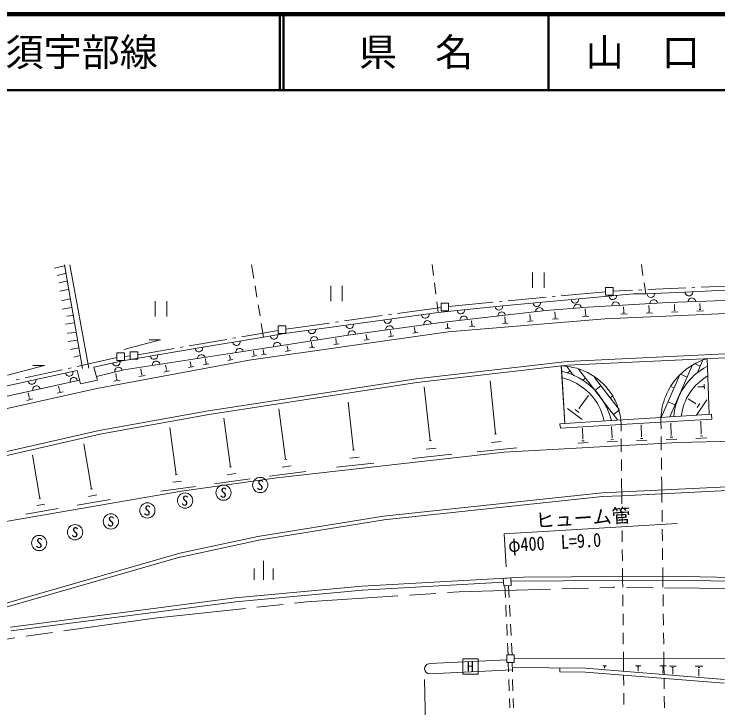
# Model space of a CAD drawing. Units: millimetres, scale not verified. Extents: x 40000 to 680000, y 20000 to 380000.
# Drawn here: x 262869 to 355249, y 288901 to 380000 of the extents above; entities that cross this region are included whole.
import ezdxf
from ezdxf.enums import TextEntityAlignment as Align

# ---------------------------------------------------------------- set-up
doc = ezdxf.new("R2010")
doc.units = ezdxf.units.MM
doc.header["$LTSCALE"] = 1000
doc.linetypes.add('CHAIN', pattern=[18.5, 12, -1.5, 3.5, -1.5])
for name, color, linetype, lineweight in [('M-BGD', 7, 'Continuous', 13), ('M-BMK', 2, 'CHAIN', 13), ('M-BMK-ROW', 30, 'Continuous', 13), ('M-STR-HTXT', 7, 'Continuous', 13), ('M-STR-STR1', 1, 'Continuous', 13), ('M-STR-STRC', 7, 'Continuous', 13), ('M-TTL', 2, 'Continuous', 140), ('M-TTL-LINE', 7, 'Continuous', 50)]:
    doc.layers.add(name, color=color, linetype=linetype, lineweight=lineweight)
doc.layers.add('M-TTL-TXT', color=7, linetype='Continuous')
doc.styles.add('ＭＳ ゴシック', font='')
doc.styles.get('ＭＳ ゴシック').set_extended_font_data('MS Gothic')

msp = doc.modelspace()

# ---------------------------------------------------------------- linework, layer by layer
at = {"layer": 'M-BGD'}
for p, q in [((269435, 346945), (268173, 346644)), ((271844, 333448), (269505, 347085)), ((272675, 333508), (270206, 347085)), ((294342, 345300), (294048, 347095)), ((317931, 345693), (317760, 347105)), ((345409, 345688), (345197, 347116)), ((269615, 345923), (268524, 345693)), ((330928, 346049), (330929, 344046)), ((332430, 346050), (332431, 344047)), ((269796, 344912), (268745, 344711)), ((318232, 343211), (318051, 344700)), ((345769, 343271), (345557, 344699)), ((269987, 343841), (268875, 343630)), ((294745, 342832), (294503, 344313)), ((304433, 344316), (304434, 342313)), ((305935, 344316), (305936, 342314)), ((350876, 343474), (357164, 343777)), ((327465, 341722), (340863, 342959)), ((340863, 342959), (344187, 343251)), ((344187, 343251), (345769, 343271)), ((345769, 343271), (350876, 343474)), ((270208, 342599), (269096, 342358)), ((281403, 342303), (281404, 340301)), ((282905, 342304), (282906, 340301)), ((295149, 340365), (294907, 341846)), ((318524, 340807), (318352, 342219)), ((338200, 341516), (348724, 342111)), ((348724, 342111), (362212, 342607)), ((349555, 341220), (349535, 341861)), ((352900, 341362), (352879, 342013)), ((270408, 341458), (269197, 341277)), ((318524, 340807), (319735, 340968)), ((318905, 339495), (332672, 341063)), ((319735, 340968), (327465, 341722)), ((332672, 341063), (338200, 341516)), ((333904, 340282), (333854, 340893)), ((337860, 340625), (337809, 341295)), ((361992, 340925), (340393, 340005)), ((342886, 340937), (342866, 341568)), ((342866, 340937), (342916, 340937)), ((346121, 340908), (346331, 340918)), ((346221, 341079), (346190, 341719)), ((346191, 341079), (346251, 341079)), ((349155, 340870), (349996, 340900)), ((349465, 341050), (349675, 341060)), ((349535, 341220), (349585, 341220)), ((352499, 341001), (353340, 341042)), ((352800, 341191), (353020, 341192)), ((352880, 341362), (352930, 341362)), ((270599, 340406), (269808, 340336)), ((304215, 338848), (318524, 340807)), ((340393, 340005), (319856, 338264)), ((327336, 339699), (327296, 340230)), ((330610, 339991), (330560, 340561)), ((330580, 339991), (330630, 339991)), ((333524, 339922), (334335, 339992)), ((333814, 340112), (334015, 340132)), ((333874, 340282), (333925, 340282)), ((337469, 340254), (338310, 340324)), ((337770, 340454), (337980, 340464)), ((337840, 340625), (337890, 340635)), ((342486, 340586), (343317, 340627)), ((342786, 340767), (342997, 340777)), ((345820, 340728), (346651, 340768)), ((270770, 339475), (269608, 339295)), ((295604, 337583), (295310, 339378)), ((318905, 339495), (306709, 337848)), ((306709, 337848), (318905, 339495)), ((319766, 338975), (319736, 339365)), ((322630, 338966), (323341, 339036)), ((322880, 339136), (323060, 339156)), ((322960, 339287), (322910, 339737)), ((322930, 339287), (322980, 339287)), ((326986, 339368), (327737, 339429)), ((327256, 339539), (327446, 339559)), ((327316, 339699), (327356, 339709)), ((330240, 339640), (331021, 339710)), ((330520, 339830), (330720, 339841)), ((270990, 338214), (269849, 338083)), ((319856, 338264), (293703, 334568)), ((298367, 338045), (304215, 338848)), ((312316, 337970), (312256, 338391)), ((315190, 338092), (315881, 338192)), ((315490, 338422), (315430, 338833)), ((315430, 338272), (315601, 338292)), ((315470, 338422), (315510, 338422)), ((319456, 338674), (320127, 338735)), ((319696, 338835), (319866, 338845)), ((319746, 338975), (319786, 338975)), ((271171, 337202), (269960, 337012)), ((277260, 335973), (282106, 337237)), ((280604, 337246), (282106, 337237)), ((286642, 336077), (295604, 337583)), ((295604, 337583), (298367, 338045)), ((296045, 336191), (306709, 337848)), ((305147, 336946), (305087, 337387)), ((308832, 337188), (309533, 337288)), ((309072, 337358), (309252, 337388)), ((309142, 337518), (309082, 337939)), ((309122, 337508), (309162, 337518)), ((312016, 337640), (312707, 337740)), ((312256, 337820), (312427, 337840)), ((312296, 337970), (312346, 337970)), ((298789, 336042), (298729, 336463)), ((301653, 336164), (302354, 336264)), ((301893, 336344), (302073, 336364)), ((301963, 336494), (301903, 336935)), ((301943, 336494), (301983, 336504)), ((304837, 336615), (305538, 336716)), ((305077, 336796), (305257, 336816)), ((305127, 336946), (305167, 336956)), ((271362, 336181), (270260, 335960)), ((277110, 334481), (286642, 336077)), ((277281, 333290), (296045, 336191)), ((294343, 335379), (294273, 335740)), ((294323, 335379), (294363, 335389)), ((295334, 335270), (295995, 335360)), ((295565, 335440), (295725, 335460)), ((295625, 335580), (295575, 335951)), ((295605, 335580), (295645, 335580)), ((298479, 335712), (299169, 335812)), ((298719, 335892), (298889, 335912)), ((298759, 336042), (298809, 336042)), ((357138, 335415), (335469, 334405)), ((271542, 335160), (270711, 334959)), ((273356, 333658), (277110, 334481)), ((293703, 334568), (273717, 330845)), ((288055, 334295), (287975, 334726)), ((290909, 334507), (291590, 334627)), ((291209, 334837), (291139, 335238)), ((291149, 334687), (291319, 334717)), ((291189, 334837), (291229, 334847)), ((294053, 335059), (294714, 335179)), ((294283, 335239), (294443, 335269)), ((357168, 334915), (335489, 333904)), ((352553, 332920), (353243, 334493)), ((354087, 327464), (353824, 334763)), ((262001, 332602), (266847, 333866)), ((265345, 333875), (266847, 333866)), ((273797, 331916), (273356, 333658)), ((282858, 333372), (282758, 333883)), ((285742, 333593), (286463, 333724)), ((286053, 333944), (285972, 334395)), ((285982, 333794), (286163, 333824)), ((286032, 333944), (286073, 333954)), ((287745, 333955), (288446, 334075)), ((287985, 334145), (288165, 334175)), ((288025, 334295), (288075, 334305)), ((335469, 334405), (315653, 332124)), ((335519, 333905), (315714, 331623)), ((335152, 326224), (334688, 333804)), ((334698, 333634), (335152, 326224)), ((335439, 333714), (336351, 332523)), ((350421, 330516), (351871, 333861)), ((352933, 333782), (352312, 334062)), ((256685, 330027), (271163, 333187)), ((271163, 333187), (271584, 331435)), ((277281, 333290), (273666, 332427)), ((276330, 332198), (276210, 332829)), ((279614, 332800), (279504, 333401)), ((279544, 332620), (279745, 332660)), ((279584, 332800), (279634, 332810)), ((282538, 333001), (283289, 333142)), ((282788, 333212), (282979, 333242)), ((282828, 333372), (282878, 333382)), ((335510, 332883), (335870, 333154)), ((336971, 333364), (338785, 331012)), ((347809, 327040), (350260, 332649)), ((351221, 332349), (350350, 332729)), ((258077, 328956), (271464, 331945)), ((271584, 331435), (273797, 331916)), ((275980, 331797), (276791, 331948)), ((276250, 332017), (276460, 332058)), ((276300, 332198), (276350, 332198)), ((279264, 332399), (280085, 332550)), ((288108, 327877), (315653, 332124)), ((326040, 324868), (325366, 331828)), ((337533, 331913), (337883, 332183)), ((339055, 332294), (342301, 328089)), ((273717, 330845), (249987, 325538)), ((268841, 330602), (268720, 331143)), ((288178, 327376), (315734, 331633)), ((317499, 323984), (316695, 331073)), ((338785, 331012), (340328, 329010)), ((339106, 330592), (339896, 331203)), ((349499, 330916), (349069, 331096)), ((353214, 331078), (352594, 331058)), ((353214, 331098), (353214, 331058)), ((353334, 331158), (353345, 331008)), ((353455, 331389), (353475, 330778)), ((264866, 329690), (264725, 330290)), ((268530, 330212), (269301, 330382)), ((268781, 330432), (268981, 330472)), ((268821, 330602), (268871, 330612)), ((337044, 328268), (338275, 329920)), ((341119, 329621), (341469, 329882)), ((349771, 329034), (350421, 330516)), ((264535, 329279), (265336, 329469)), ((264796, 329509), (264996, 329559)), ((264836, 329690), (264886, 329700)), ((307416, 322748), (306702, 329036)), ((340328, 329010), (342121, 326677)), ((349620, 328683), (348699, 329083)), ((348940, 327111), (349771, 329034)), ((352304, 328865), (351332, 329495)), ((352344, 328925), (352264, 328805)), ((353776, 329346), (352455, 327333)), ((298514, 321543), (297611, 328191)), ((337425, 326776), (335502, 328227)), ((336994, 327707), (336513, 328067)), ((337104, 328228), (336984, 328318)), ((341550, 327418), (342331, 328019)), ((352875, 328855), (352545, 328344)), ((288108, 327877), (274050, 325327)), ((288198, 327386), (274140, 324837)), ((347768, 327037), (341269, 326618)), ((347769, 327037), (347768, 327037)), ((348941, 327112), (347769, 327037)), ((347769, 327037), (347769, 327040)), ((347776, 326427), (347769, 327037)), ((347899, 327241), (347779, 327301)), ((350440, 327209), (348941, 327112)), ((352459, 327339), (350440, 327209)), ((354397, 327464), (352459, 327339)), ((354397, 327464), (354438, 326823)), ((291285, 320518), (290411, 326926)), ((335152, 326224), (334521, 326184)), ((334601, 325643), (334521, 326184)), ((334601, 325643), (342528, 326114)), ((341269, 326618), (335152, 326224)), ((342522, 326698), (342528, 326114)), ((342528, 326114), (347776, 326427)), ((347776, 326427), (354438, 326823)), ((349121, 324728), (349061, 326300)), ((353067, 324900), (352996, 326532)), ((274050, 325327), (247116, 319178)), ((284146, 319514), (283302, 325722)), ((337536, 324222), (337485, 325614)), ((341361, 324384), (341300, 325836)), ((345226, 324556), (345166, 326068)), ((274160, 324837), (247226, 318687)), ((325870, 324858), (326200, 324888)), ((341321, 324384), (341401, 324394)), ((345066, 324275), (345407, 324286)), ((345176, 324556), (345266, 324556)), ((348961, 324437), (349312, 324447)), ((349081, 324728), (349172, 324728)), ((391128, 324625), (349973, 323767)), ((352356, 324288), (353808, 324349)), ((352897, 324599), (353257, 324619)), ((353017, 324900), (353107, 324900)), ((273042, 317637), (272018, 323574)), ((317329, 323964), (317659, 324004)), ((325490, 323767), (326792, 323897)), ((327193, 322486), (349973, 323767)), ((336905, 323681), (338207, 323732)), ((337386, 323952), (337706, 323972)), ((337496, 324222), (337576, 324222)), ((340710, 323823), (342052, 323884)), ((341201, 324114), (341541, 324124)), ((344556, 323985), (345927, 324035)), ((348441, 324137), (349853, 324187)), ((327193, 322486), (297344, 319099)), ((307266, 322728), (307566, 322768)), ((316969, 322882), (318261, 323023)), ((323638, 322534), (328835, 323037)), ((266253, 316412), (265269, 322089)), ((298364, 321522), (298665, 321563)), ((306916, 321696), (308147, 321827)), ((315147, 321630), (320314, 322212)), ((298044, 320511), (299246, 320672)), ((305174, 320494), (310100, 321057)), ((290825, 319507), (291996, 319667)), ((291135, 320498), (291425, 320538)), ((296383, 319309), (301169, 319961)), ((284006, 319494), (284296, 319534)), ((297344, 319099), (284828, 317371)), ((289193, 318334), (293869, 318967)), ((282114, 317370), (286680, 317993)), ((283706, 318522), (284847, 318673)), ((362412, 318224), (340052, 317144)), ((284828, 317371), (259065, 312925)), ((272642, 316675), (273733, 316866)), ((272902, 317617), (273172, 317667)), ((340052, 317144), (311365, 314088)), ((347890, 317021), (342627, 316767)), ((362442, 317724), (347890, 317021)), ((266123, 316392), (266383, 316442)), ((271160, 315523), (275516, 316276)), ((340103, 316643), (311415, 313587)), ((342627, 316767), (340073, 316643)), ((264431, 314359), (268657, 315091)), ((265873, 315481), (266924, 315661)), ((294864, 311427), (311365, 314088)), ((294944, 310927), (311445, 313587)), ((294864, 311427), (284611, 309200)), ((294974, 310937), (284711, 308709)), ((284611, 309200), (261092, 302431)), ((284741, 308720), (261663, 302081)), ((295625, 305714), (295624, 308217)), ((294373, 305714), (294373, 307216)), ((296877, 305715), (296876, 307217)), ((329733, 306065), (308545, 304874)), ((328071, 305974), (327069, 305913)), ((328071, 305974), (327069, 305913)), ((327069, 305913), (327130, 304922)), ((327069, 305913), (327130, 304922)), ((328131, 304972), (328071, 305974)), ((328131, 304972), (328071, 305974)), ((348578, 306193), (329733, 306065)), ((357230, 306036), (348578, 306193)), ((308545, 304874), (291903, 303335)), ((327100, 305413), (308575, 304373)), ((327130, 304922), (328131, 304972)), ((327130, 304922), (328131, 304972)), ((327270, 304922), (327347, 303392)), ((327771, 304952), (327848, 303407)), ((348589, 305692), (328091, 305553)), ((357220, 305535), (348569, 305692)), ((308585, 304374), (291943, 302835)), ((291903, 303335), (262405, 299508)), ((291963, 302835), (262475, 299007)), ((327397, 302393), (327472, 300895)), ((327898, 302409), (327973, 300911)), ((327522, 299897), (327598, 298398)), ((328023, 299912), (328098, 298414)), ((327648, 297400), (327725, 295870)), ((328148, 297415), (328225, 295870)), ((327524, 295870), (327525, 294869)), ((328526, 295870), (327524, 295870)), ((328526, 294869), (328526, 295870)), ((327525, 295209), (317381, 294714)), ((327525, 294869), (328526, 294869)), ((327735, 294869), (327773, 293639)), ((328236, 294879), (328273, 293654)), ((328536, 295370), (359768, 295353)), ((317442, 293392), (328266, 293918)), ((337889, 294102), (328256, 294228)), ((334505, 293650), (334504, 294150)), ((356094, 292637), (337889, 294102)), ((340122, 294413), (340613, 294413)), ((340302, 294313), (340432, 294313)), ((340352, 294213), (340382, 294213)), ((340362, 294213), (340372, 294103)), ((344438, 294425), (345119, 294415)), ((344698, 294285), (344868, 294285)), ((344758, 294145), (344798, 294145)), ((344778, 294145), (344778, 293734)), ((347642, 294406), (348443, 294407)), ((347942, 294246), (348143, 294246)), ((348013, 294086), (348063, 294086)), ((348043, 294086), (348033, 293465)), ((348894, 294397), (349755, 294397)), ((349214, 294227), (349435, 294227)), ((349294, 294056), (349344, 294056)), ((349324, 294056), (349315, 293355)), ((352268, 294388), (353260, 294379)), ((352639, 294188), (352889, 294188)), ((352729, 293988), (352789, 293988)), ((352759, 293988), (352759, 293067)), ((337889, 293601), (334505, 293650)), ((356054, 292137), (337849, 293601)), ((327803, 292639), (327849, 291140)), ((328304, 292654), (328350, 291155)), ((327880, 290140), (327918, 288911)), ((328381, 290156), (328418, 288931))]:
    msp.add_line(p, q, dxfattribs=at)
for centre, radius, start, end in [((341454, 343009), 501, 185.11165, 5.11165), ((346450, 343302), 501, 182.32958, 2.32958), ((351447, 343504), 501, 182.70988, 2.70988), ((331480, 342094), 501, 185.25791, 5.25791), ((336467, 342547), 501, 185.25791, 5.25791), ((336828, 341405), 501, 4.74136, 184.74136), ((341825, 341718), 501, 3.19437, 183.19437), ((346821, 342000), 501, 3.19437, 183.19437), ((351828, 342222), 501, 2.14258, 182.14258), ((321507, 341138), 501, 185.54841, 5.54841), ((326494, 341631), 501, 185.54841, 5.54841), ((326865, 340400), 501, 6.47032, 186.47032), ((331841, 340963), 501, 6.47032, 186.47032), ((311885, 339893), 501, 187.78866, 7.78866), ((316841, 340576), 501, 187.78866, 7.78866), ((321888, 339837), 501, 6.47032, 186.47032), ((306919, 339220), 501, 187.78866, 7.78866), ((312166, 338591), 501, 7.69964, 187.69964), ((317132, 339254), 501, 7.69964, 187.69964), ((301962, 338537), 501, 187.78269, 7.78269), ((307209, 337918), 501, 7.69964, 187.69964), ((297006, 337814), 501, 189.61638, 9.61638), ((302263, 337155), 501, 8.8633, 188.8633), ((292069, 336981), 501, 189.53999, 9.53999), ((297397, 336392), 501, 9.64915, 188.07745), ((287133, 336158), 501, 189.53999, 9.53999), ((292450, 335609), 501, 8.76388, 188.76388), ((281225, 335164), 501, 189.50352, 9.50352), ((281526, 333952), 501, 8.76388, 188.76388), ((287454, 334786), 501, 17.82991, 179.69784), ((356230, 326633), 8471, 106.5023, 134.85534), ((356230, 326633), 8471, 106.47903, 106.5023), ((276289, 334301), 501, 192.2933, 12.2933), ((276590, 333129), 501, 13.49592, 193.49592), ((334491, 325723), 8081, 88.60256, 88.60783), ((334491, 325723), 8081, 30.76326, 88.60256), ((357622, 326464), 8201, 117.25994, 175.20107), ((270101, 332956), 501, 192.31083, 12.31083), ((332799, 324621), 8702, 13.25273, 77.19445), ((356230, 326633), 8471, 134.85534, 175.50285), ((265215, 331893), 501, 192.31083, 12.31083), ((270703, 331775), 501, 12.59301, 192.59301), ((333020, 325001), 7470, 12.05818, 76.32258), ((357412, 326393), 7020, 119.80103, 173.33599), ((265817, 330681), 501, 12.59301, 192.59301), ((334491, 325723), 8081, 18.39123, 30.76326), ((334491, 325723), 8081, 16.08271, 18.39123), ((334491, 325723), 8081, 6.95295, 16.08271), ((356230, 326633), 8471, 175.50285, 177.27006), ((356230, 326633), 8471, 177.27006, 177.29098), ((317401, 294053), 661, 94.57248, 272.99779)]:
    msp.add_arc(centre, radius, start, end, dxfattribs=at)
at = {"layer": 'M-BMK'}
for p, q in [((301276, 302818), (321272, 304138)), ((321272, 304138), (341560, 304738)), ((360235, 304555), (341560, 304738)), ((281290, 300697), (301276, 302818)), ((281290, 300697), (261665, 297905))]:
    msp.add_line(p, q, dxfattribs=at)
at = {"layer": 'M-BMK-ROW'}
for p, q in [((340502, 344100), (341503, 344101)), ((340502, 343099), (340502, 344100)), ((341503, 344101), (341504, 343099)), ((341503, 343620), (344045, 343731)), ((344844, 343766), (345244, 343783)), ((346043, 343818), (351038, 344036)), ((351838, 344071), (352237, 344089)), ((353036, 344124), (358032, 344342)), ((327715, 342344), (332693, 342814)), ((333489, 342889), (333887, 342926)), ((334684, 343001), (340502, 343550)), ((341504, 343099), (340502, 343099)), ((318904, 341057), (318904, 342059)), ((318904, 342059), (319905, 342059)), ((319905, 341608), (325723, 342157)), ((319905, 342059), (319905, 341058)), ((326520, 342232), (326918, 342269)), ((313182, 340686), (318904, 341488)), ((319905, 341058), (318904, 341057)), ((306250, 339715), (311201, 340409)), ((311994, 340520), (312390, 340575)), ((297546, 338064), (297546, 339066)), ((297546, 339066), (298547, 339066)), ((298547, 338636), (304269, 339437)), ((298547, 339066), (298548, 338065)), ((305061, 339548), (305458, 339604)), ((292752, 337638), (297546, 338475)), ((285857, 336434), (290782, 337294)), ((291570, 337432), (291964, 337500)), ((298548, 338065), (297546, 338064)), ((284675, 336228), (285069, 336296)), ((276369, 335502), (277370, 335503)), ((276369, 334501), (276369, 335502)), ((277370, 335503), (277371, 334501)), ((278091, 335673), (279092, 335674)), ((278091, 334672), (278091, 335673)), ((279092, 335674), (279093, 334672)), ((279093, 335253), (283886, 336090)), ((271141, 333736), (276369, 334891)), ((277371, 334501), (276369, 334501)), ((277370, 335052), (278091, 335122)), ((279093, 334672), (278091, 334672)), ((269969, 333477), (270360, 333563)), ((264306, 332225), (269188, 333304)), ((263134, 331966), (263525, 332052))]:
    msp.add_line(p, q, dxfattribs=at)
at = {"layer": 'M-STR-HTXT'}
for p, q in [((327177, 311771), (349887, 313122)), ((327439, 307405), (327177, 311771)), ((317840, 249463), (316741, 292631))]:
    msp.add_line(p, q, dxfattribs=at)
at = {"layer": 'M-STR-STR1'}
for p, q in [((342528, 326114), (342537, 325232)), ((347787, 325536), (347776, 326427)), ((347810, 323645), (347799, 324536)), ((342548, 324232), (342557, 323350)), ((342557, 323350), (342566, 322534)), ((347821, 322723), (347810, 323645)), ((342577, 321534), (342592, 320034)), ((347851, 320223), (347833, 321723)), ((342603, 319034), (342612, 318218)), ((347875, 318301), (347864, 319223)), ((342612, 318218), (342612, 318162)), ((342612, 318162), (342622, 317268)), ((347884, 317522), (347875, 318301)), ((342622, 317268), (342627, 316767)), ((347890, 317021), (347884, 317522)), ((347904, 315854), (347890, 317021)), ((342627, 316767), (342638, 315709)), ((342649, 314710), (342665, 313210)), ((347935, 313355), (347917, 314855)), ((347965, 310855), (347947, 312355)), ((342676, 312210), (342691, 310710)), ((342702, 309710), (342718, 308210)), ((347995, 308355), (347977, 309855)), ((342729, 307210), (342740, 306153)), ((348022, 306189), (348008, 307355)), ((342740, 306153), (342745, 305652)), ((348028, 305688), (348022, 306189)), ((342745, 305652), (342755, 304757)), ((348039, 304773), (348028, 305688)), ((342765, 303757), (342781, 302257)), ((348069, 302273), (348051, 303773)), ((342792, 301257), (342808, 299757)), ((348100, 299774), (348081, 301273)), ((342818, 298757), (342834, 297257)), ((348130, 297274), (348112, 298774)), ((342845, 296257), (342854, 295362)), ((348153, 295359), (348142, 296274)), ((342854, 295362), (342872, 293701)), ((348165, 294406), (348153, 295359)), ((348179, 293274), (348165, 294406)), ((342877, 293197), (342892, 291855)), ((348201, 291429), (348185, 292770)), ((342902, 290855), (342918, 289355)), ((348231, 288929), (348213, 290429))]:
    msp.add_line(p, q, dxfattribs=at)
at = {"layer": 'M-STR-STRC'}
for p, q in [((321777, 295347), (323779, 295348)), ((321778, 293344), (321777, 295347)), ((323779, 295348), (323780, 293345)), ((323780, 293345), (321778, 293344))]:
    msp.add_line(p, q, dxfattribs=at)
for centre in [(295181, 318167), (290355, 317163), (285309, 316120), (280363, 314836), (275577, 313392), (270871, 311968), (266165, 310554)]:
    msp.add_circle(centre, 1001, dxfattribs=at)
at = {"layer": 'M-TTL'}
msp.add_line((680000, 380000), (40000, 380000), dxfattribs=at)
at = {"layer": 'M-TTL-LINE'}
for p, q in [((297750, 380000), (297750, 370000)), ((298250, 380000), (298250, 370000)), ((333000, 380000), (333000, 370000)), ((40000, 370000), (680000, 370000))]:
    msp.add_line(p, q, dxfattribs=at)

# ---------------------------------------------------------------- texts
at = {"layer": 'M-STR-HTXT', "style": 'ＭＳ ゴシック'}
msp.add_text('ヒューム管', height=1833, rotation=3.409, dxfattribs=at).set_placement((331403, 312023), align=Align.BOTTOM_LEFT)
at = {"layer": 'M-STR-HTXT', "style": 'ＭＳ ゴシック', "width": 0.85}
msp.add_text('φ400\u3000L=9.0', height=1833, rotation=3.409, dxfattribs=at).set_placement((327809, 308807), align=Align.BOTTOM_LEFT)
at = {"layer": 'M-STR-STRC', "style": 'ＭＳ ゴシック'}
for s, rotation, p in [('S', 352.88, (295181, 318167)), ('S', 352.88, (290355, 317163)), ('S', 352.88, (285307, 316119)), ('S', 352.88, (280361, 314835)), ('S', 352.88, (275577, 313392)), ('S', 352.88, (270871, 311968)), ('S', 352.88, (266164, 310553)), ('H', 0.024, (322766, 294346))]:
    msp.add_text(s, height=1320, rotation=rotation, dxfattribs=at).set_placement(p, align=Align.MIDDLE_CENTER)
at = {"layer": 'M-TTL-TXT', "style": 'ＭＳ ゴシック'}
msp.add_text('一般県道\u3000山口阿知須宇部線', height=3666, dxfattribs=at).set_placement((216734, 375000), align=Align.MIDDLE_LEFT)
for s, p in [('県\u3000名', (315625, 375000)), ('山\u3000口\u3000県', (350375, 375000))]:
    msp.add_text(s, height=3666, dxfattribs=at).set_placement(p, align=Align.MIDDLE_CENTER)

doc.saveas('drawing.dxf')
